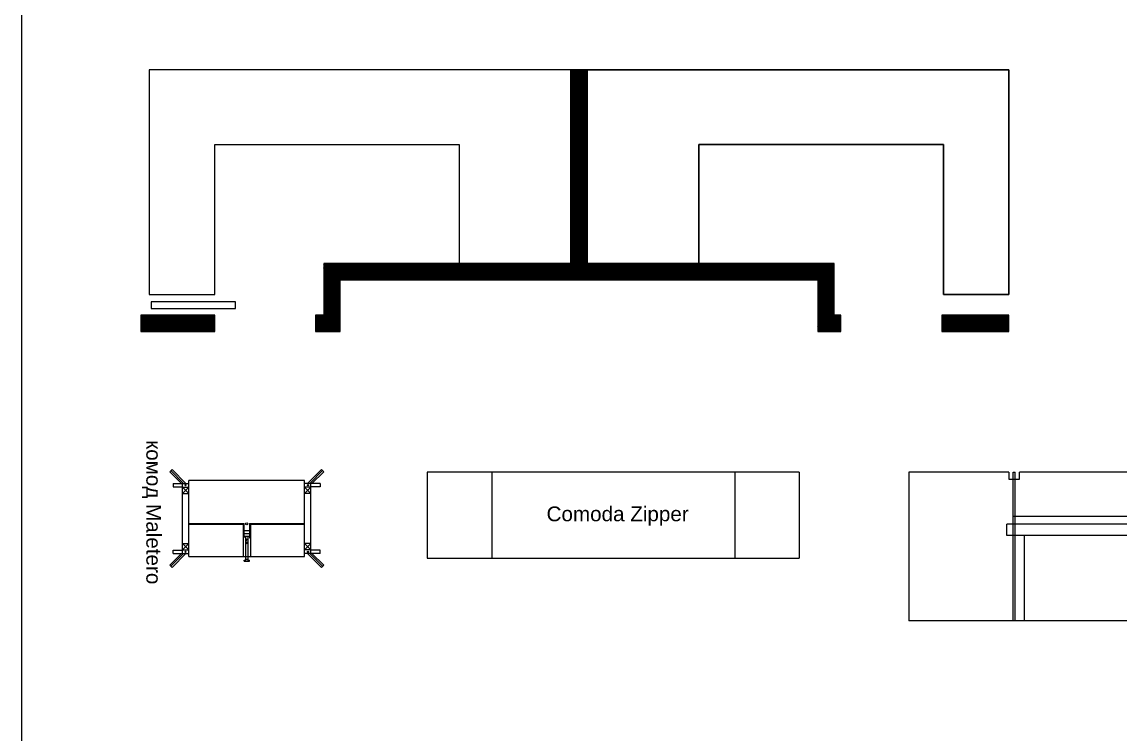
# Model space of a CAD drawing. Header units: millimetres. Extents: x 3103 to 179340, y -10977 to 70536.
# Drawn here: x 106492 to 113135, y 18728 to 23034 of the extents above; entities that cross this region are included whole.
import ezdxf

# ---------------------------------------------------------------- set-up
doc = ezdxf.new("R2010")
doc.units = ezdxf.units.MM
doc.header["$LTSCALE"] = 0.5
for name, color, linetype in [('A-Wall-H', 250, 'Continuous'), ('A_Doors', 140, 'Continuous'), ('A_Walls_перегородки', 3, 'Continuous'), ('MEBEL', 1, 'Continuous')]:
    doc.layers.add(name, color=color, linetype=linetype)
doc.layers.add('Name mebele', color=252, linetype='Continuous', lineweight=0)
doc.styles.add('Arial', font='ARIAL.TTF')

# ---------------------------------------------------------------- blocks, each defined once
blk = doc.blocks.new('Mesa despacho Nobel')
at = {"layer": 'Name mebele'}
for p, q in [((-900, 1090), (-900, 486.5)), ((-900, 1090), (0, 1090)), ((0, 1090), (0, -1090)), ((-585, 497.7), (-585, -497.7)), ((-515.7, 497.7), (-585, 497.7)), ((-515.7, 497.7), (-515.7, -497.7)), ((0, 459.8), (-900, 459.8)), ((-900, 459.8), (-900, 448.1)), ((0, 448.1), (-900, 448.1)), ((-900, 422.1), (-900, -422.1)), ((-632.2, 459.8), (-632.2, -459.8)), ((0, 390.4), (-515.7, 390.4)), ((0, -390.4), (-515.7, -390.4)), ((0, -448.1), (-900, -448.1)), ((-900, -459.8), (-900, -448.1)), ((0, -459.8), (-900, -459.8)), ((-900, -486.5), (-900, -1090)), ((-515.7, -497.7), (-585, -497.7)), ((-900, -1090), (0, -1090))]:
    blk.add_line(p, q, dxfattribs=at)
for points in [[(-900, 486.5), (-857.3, 486.5), (-857.3, 422.1), (-900, 422.1)], [(-900, -486.5), (-857.3, -486.5), (-857.3, -422.1), (-900, -422.1)]]:
    blk.add_lwpolyline(points, dxfattribs=at)
blk = doc.blocks.new('Комод Maletero')
at = {"layer": 'Name mebele'}
for p, q in [((-512.4, 465.7), (-526.5, 451.5)), ((-440.9, 394.2), (-512.4, 465.7)), ((-19.1, 394.2), (52.4, 465.7)), ((52.4, 465.7), (66.5, 451.5)), ((-442.5, 367.5), (-526.5, 451.5)), ((-440.9, 444.6), (-440.9, 387.7)), ((-440.9, 444.6), (-420.7, 444.6)), ((-420.7, 444.6), (-420.7, 387.7)), ((-39.3, 444.6), (-39.3, 387.7)), ((-19.1, 444.6), (-39.3, 444.6)), ((-19.1, 444.6), (-19.1, 387.7)), ((-17.5, 367.5), (66.5, 451.5)), ((-460, 350), (-460, -350)), ((-460, 350), (0, 350)), ((-442.5, 387.7), (-442.5, 350)), ((-442.5, 387.7), (-17.5, 387.7)), ((-419.1, 387.7), (-419.1, 350)), ((-419.1, 387.7), (-380.8, 350)), ((-419.1, 350), (-380.8, 387.7)), ((-380.8, 387.7), (-380.8, 350)), ((-265.3, 350), (-265.3, 22.2)), ((-259.7, 350), (-259.7, 17.4)), ((-79.2, 387.7), (-79.2, 350)), ((-40.9, 387.7), (-79.2, 350)), ((-40.9, 350), (-79.2, 387.7)), ((-40.9, 387.7), (-40.9, 350)), ((-17.5, 387.7), (-17.5, 350)), ((0, -350), (0, 350)), ((-487.4, 16), (-487.4, -16)), ((-487.4, 16), (-483, 16)), ((-336.5, 6.7), (-487.4, 6.7)), ((-483, 16), (-483, 6.7)), ((-475.1, 6.7), (-475.1, -6.7)), ((-265.3, 22.2), (-460, 22.2)), ((-347.4, 22.2), (-347.4, 17.4)), ((-259.7, 17.4), (-347.4, 17.4)), ((-336.5, 22.2), (-336.5, -22.2)), ((-320.3, 17.4), (-320.3, -17.4)), ((-303.7, 17.4), (-303.7, -17.4)), ((-336.5, -6.7), (-487.4, -6.7)), ((-487.4, -16), (-483, -16)), ((-483, -6.7), (-483, -16)), ((-265.3, -22.2), (-460, -22.2)), ((-259.7, -17.4), (-347.4, -17.4)), ((-347.4, -17.4), (-347.4, -22.2)), ((-265.3, -22.2), (-265.3, -350)), ((-259.7, -17.4), (-259.7, -350)), ((-442.5, -367.5), (-526.5, -451.5)), ((-440.9, -394.2), (-512.4, -465.7)), ((-460, -350), (0, -350)), ((-442.5, -387.7), (-442.5, -350)), ((-442.5, -387.7), (-17.5, -387.7)), ((-440.9, -444.6), (-440.9, -387.7)), ((-420.7, -444.6), (-420.7, -387.7)), ((-419.1, -387.7), (-419.1, -350)), ((-419.1, -387.7), (-380.8, -350)), ((-419.1, -350), (-380.8, -387.7)), ((-380.8, -387.7), (-380.8, -350)), ((-79.2, -387.7), (-79.2, -350)), ((-40.9, -387.7), (-79.2, -350)), ((-40.9, -350), (-79.2, -387.7)), ((-40.9, -387.7), (-40.9, -350)), ((-39.3, -444.6), (-39.3, -387.7)), ((-19.1, -444.6), (-19.1, -387.7)), ((-19.1, -394.2), (52.4, -465.7)), ((-17.5, -387.7), (-17.5, -350)), ((-17.5, -367.5), (66.5, -451.5)), ((-512.4, -465.7), (-526.5, -451.5)), ((-440.9, -444.6), (-420.7, -444.6)), ((-19.1, -444.6), (-39.3, -444.6)), ((52.4, -465.7), (66.5, -451.5))]:
    blk.add_line(p, q, dxfattribs=at)
at = {"layer": 'Name mebele', "color": 251, "lineweight": 25}
for p, q in [((-442.5, 381.6), (-519.4, 458.6)), ((-17.5, 381.6), (59.4, 458.6)), ((-442.5, -381.6), (-519.4, -458.6)), ((-17.5, -381.6), (59.4, -458.6))]:
    blk.add_line(p, q, dxfattribs=at)
at = {"layer": 'Name mebele'}
for centre, radius in [((-431.4, 370.5), 3.5), ((-28.6, 370.5), 3.5), ((-262.4, 0), 6.7), ((-431.4, -370.5), 3.5), ((-28.6, -370.5), 3.5)]:
    blk.add_circle(centre, radius, dxfattribs=at)
for centre in [(-377.4, 0), (-358.4, 0)]:
    blk.add_ellipse(centre, major_axis=(5.49, 0), ratio=0.421174, dxfattribs=at)
blk = doc.blocks.new('*U680')
at = {"layer": 'MEBEL', "color": 1, "linetype": 'Continuous', "lineweight": -3}
for p, q in [((-678.9, 879.1), (-678.9, 1275)), ((-678.9, 1275), (678.9, 1275)), ((678.9, 1275), (-678.9, 1275)), ((-678.9, 1275), (-678.9, 879.1)), ((678.9, 1275), (678.9, -1275)), ((678.9, -1275), (678.9, 1275)), ((228.9, 879.1), (-678.9, 879.1)), ((-678.9, 879.1), (228.9, 879.1)), ((228.9, -599.8), (228.9, 879.1)), ((228.9, 879.1), (228.9, -599.8)), ((-490.9, -1275), (-490.9, -599.8)), ((-490.9, -599.8), (228.9, -599.8)), ((228.9, -599.8), (-490.9, -599.8)), ((-490.9, -599.8), (-490.9, -1275)), ((678.9, -1275), (-490.9, -1275)), ((-490.9, -1275), (678.9, -1275))]:
    blk.add_line(p, q, dxfattribs=at)
blk = doc.blocks.new('*U679')
at = {"layer": 'MEBEL', "color": 1, "linetype": 'Continuous', "lineweight": -3}
for p, q in [((678.9, 1275), (-678.9, 1275)), ((-678.9, 1275), (-678.9, 879.1)), ((678.9, 1275), (-678.9, 1275)), ((-678.9, 1275), (-678.9, 879.1)), ((678.9, -1275), (678.9, 1275)), ((678.9, -1275), (678.9, 1275)), ((-678.9, 879.1), (228.9, 879.1)), ((-678.9, 879.1), (228.9, 879.1)), ((228.9, 879.1), (228.9, -599.8)), ((228.9, 879.1), (228.9, -599.8)), ((-490.9, -599.8), (-490.9, -1275)), ((228.9, -599.8), (-490.9, -599.8)), ((228.9, -599.8), (-490.9, -599.8)), ((-490.9, -599.8), (-490.9, -1275)), ((-490.9, -1275), (678.9, -1275)), ((-490.9, -1275), (678.9, -1275))]:
    blk.add_line(p, q, dxfattribs=at)
blk = doc.blocks.new('*U682')
at = {"layer": 'A-Wall-H', "linetype": 'Continuous', "lineweight": -3}
h = blk.add_hatch(dxfattribs=at)
h.set_pattern_fill('ANSI37', color=250, scale=30, style=0)
h.set_pattern_definition([(45, (-91550.2166, -33710.3606), (-2.65165043, 2.65165043), []), (135, (-91550.2166, -33710.3606), (-2.65165043, -2.65165043), [])])
h.paths.add_polyline_path([(-238.4, 50), (-338.4, -50), (-198, -50), (-198, 50)], flags=0)
h.paths.add_polyline_path([(412, 50), (412, -50), (817.2, -50), (817.2, 50)], flags=0)
at = {"layer": 'A_Walls_перегородки', "color": 3, "linetype": 'Continuous', "lineweight": -3}
for p, q in [((-198, 50), (-238.4, 50)), ((-198, -50), (-198, 50)), ((412, 50), (412, -50)), ((817.2, 50), (412, 50)), ((817.2, -50), (817.2, 50)), ((-338.4, -50), (-198, -50)), ((412, -50), (817.2, -50))]:
    blk.add_line(p, q, dxfattribs=at)
blk = doc.blocks.new('*U676')
at = {"layer": 'A-Wall-H', "linetype": 'Continuous', "lineweight": -3}
h = blk.add_hatch(dxfattribs=at)
h.set_pattern_fill('ANSI37', color=250, scale=30, style=0)
h.set_pattern_definition([(45, (-87117.4153, -33710.3606), (-2.65165043, 2.65165043), []), (135, (-87117.4153, -33710.3606), (-2.65165043, -2.65165043), [])])
h.paths.add_polyline_path([(0, 50), (0, -50), (445.9, -50), (445.9, 50)], flags=0)
h.paths.add_polyline_path([(1055.9, 50), (1055.9, -50), (1205.6, -50), (1105.6, 50)], flags=0)
at = {"layer": 'A_Walls_перегородки', "color": 3, "linetype": 'Continuous', "lineweight": -3}
for p, q in [((0, 50), (0, -50)), ((445.9, 50), (0, 50)), ((445.9, -50), (445.9, 50)), ((1055.9, 50), (1055.9, -50)), ((1105.6, 50), (1055.9, 50)), ((0, -50), (445.9, -50)), ((1055.9, -50), (1205.6, -50))]:
    blk.add_line(p, q, dxfattribs=at)
blk = doc.blocks.new('*U674')
at = {"layer": 'A_Doors', "color": 140, "linetype": 'Continuous', "lineweight": -3}
blk.add_lwpolyline([(-383.5, 70), (-383.5, 30), (126.5, 30), (126.5, 70)], close=True, dxfattribs=at)
blk = doc.blocks.new('*U678')
at = {"layer": 'A-Wall-H', "linetype": 'Continuous', "lineweight": -3}
h = blk.add_hatch(dxfattribs=at)
h.set_pattern_fill('ANSI37', color=250, scale=30, angle=-270, style=0)
h.set_pattern_definition([(135, (35242.36, -89767.4153), (-2.65165043, -2.65165043), []), (225, (35242.36, -89767.4153), (2.65165043, -2.65165043), [])])
h.paths.add_polyline_path([(0, 50), (0, -50), (1169.7, -50), (1194.7, 0), (1169.7, 50)], flags=0)
at = {"layer": 'A_Walls_перегородки', "color": 3, "linetype": 'Continuous', "lineweight": -3}
for p, q in [((0, 50), (0, -50)), ((1169.7, 50), (0, 50)), ((0, -50), (1169.7, -50))]:
    blk.add_line(p, q, dxfattribs=at)
blk = doc.blocks.new('*U677')
at = {"layer": 'A-Wall-H', "linetype": 'Continuous', "lineweight": -3}
h = blk.add_hatch(dxfattribs=at)
h.set_pattern_fill('ANSI37', color=250, scale=30, style=0)
h.set_pattern_definition([(45, (-88273.0154, -34022.6513), (-2.65165043, 2.65165043), []), (135, (-88273.0154, -34022.6513), (-2.65165043, -2.65165043), [])])
h.paths.add_polyline_path([(-50, 50), (50, -50), (1494.4, -50), (1494.4, 25), (1444.4, 50)], flags=0)
h.paths.add_polyline_path([(1544.4, 50), (1494.4, 25), (1494.4, -50), (2938.8, -50), (3038.8, 50)], flags=0)
at = {"layer": 'A_Walls_перегородки', "color": 3, "linetype": 'Continuous', "lineweight": -3}
for p, q in [((1444.4, 50), (-50, 50)), ((3038.8, 50), (1544.4, 50)), ((50, -50), (1494.4, -50)), ((1494.4, -50), (2938.8, -50))]:
    blk.add_line(p, q, dxfattribs=at)
blk = doc.blocks.new('*U675')
at = {"layer": 'A-Wall-H', "linetype": 'Continuous', "lineweight": -3}
h = blk.add_hatch(dxfattribs=at)
h.set_pattern_fill('ANSI37', color=250, scale=30, angle=-270, style=0)
h.set_pattern_definition([(135, (34022.6513, -88273.0154), (-2.65165043, -2.65165043), []), (225, (34022.6513, -88273.0154), (2.65165043, -2.65165043), [])])
h.paths.add_polyline_path([(50, 50), (-50, -50), (262.3, -50), (362.3, 50)], flags=0)
at = {"layer": 'A_Walls_перегородки', "color": 3, "linetype": 'Continuous', "lineweight": -3}
for p, q in [((362.3, 50), (50, 50)), ((-50, -50), (262.3, -50))]:
    blk.add_line(p, q, dxfattribs=at)
blk = doc.blocks.new('*U681')
at = {"layer": 'A-Wall-H', "linetype": 'Continuous', "lineweight": -3}
h = blk.add_hatch(dxfattribs=at)
h.set_pattern_fill('ANSI37', color=250, scale=30, angle=-270, style=0)
h.set_pattern_definition([(135, (34022.6513, -91261.815), (-2.65165043, -2.65165043), []), (225, (34022.6513, -91261.815), (2.65165043, -2.65165043), [])])
h.paths.add_polyline_path([(-50, 50), (50, -50), (362.3, -50), (262.3, 50)], flags=0)
at = {"layer": 'A_Walls_перегородки', "color": 3, "linetype": 'Continuous', "lineweight": -3}
for p, q in [((262.3, 50), (-50, 50)), ((50, -50), (362.3, -50))]:
    blk.add_line(p, q, dxfattribs=at)

msp = doc.modelspace()

# ---------------------------------------------------------------- linework, layer by layer
at = {"layer": 'MEBEL'}
for p, q in [((109334, 20311.9), (108944, 20311.9)), ((108944, 20311.9), (108944, 19791.9)), ((110804, 20311.9), (109334, 20311.9)), ((109334, 20311.9), (109334, 19791.9)), ((111194, 20311.9), (110804, 20311.9)), ((110804, 20311.9), (110804, 19791.9)), ((111194, 20311.9), (111194, 19791.9)), ((108944, 19791.9), (109334, 19791.9)), ((109334, 19791.9), (110804, 19791.9)), ((110804, 19791.9), (111194, 19791.9))]:
    msp.add_line(p, q, dxfattribs=at)
msp.add_lwpolyline([(106491.9, 27340.2), (130548.4, 27340.2), (130548.4, 13303.3), (106491.9, 13303.3)], close=True, dxfattribs=at)

# ---------------------------------------------------------------- block references
at = {"layer": 'MEBEL', "color": 1, "linetype": 'Continuous', "lineweight": -3}
for name, p, rotation in [('*U679', (108536.8, 22064.6), 90), ('*U678', (109861.8, 22743.5), 270), ('*U675', (108367.4, 21523.8), 270), ('*U681', (111356.2, 21523.8), 270)]:
    msp.add_blockref(name, p, dxfattribs=dict(at, rotation=rotation))
at = {"layer": 'MEBEL', "color": 1, "linetype": 'Continuous', "lineweight": -3, "xscale": -1, "rotation": 270}
msp.add_blockref('*U680', (111186.8, 22064.6), dxfattribs=at)
at = {"layer": 'MEBEL', "color": 1, "linetype": 'Continuous', "lineweight": -3}
for name, p in [('*U677', (108367.4, 21523.8)), ('*U674', (107657.7, 21271.6)), ('*U676', (107211.8, 21211.5)), ('*U682', (111644.6, 21211.5))]:
    msp.add_blockref(name, p, dxfattribs=at)
at = {"layer": 'MEBEL'}
for name, p, rotation in [('Комод Maletero', (107851.6, 20261.2), 90), ('Mesa despacho Nobel', (112948, 19411.9), 270)]:
    msp.add_blockref(name, p, dxfattribs=dict(at, rotation=rotation))

# ---------------------------------------------------------------- texts
at = {"layer": 'MEBEL', "style": 'Arial'}
msp.add_text('комод Maletero', height=89.299, rotation=270, dxfattribs=at).set_placement((107244.3, 20504.7))
msp.add_text('Comoda Zipper', height=89.299, dxfattribs=at).set_placement((109665.6, 20014.4))

doc.saveas('drawing.dxf')
